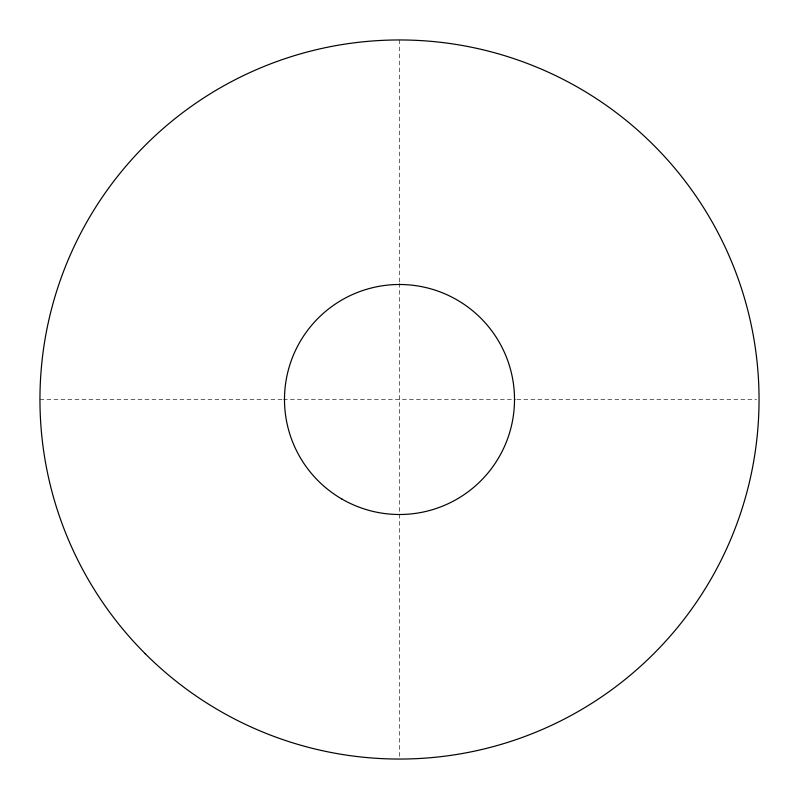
<?xml version="1.0" encoding="UTF-8"?>
<svg xmlns="http://www.w3.org/2000/svg" width="799" height="799" viewBox="0 0 799 799"><rect width="100%" height="100%" fill="white"/><g stroke="black" fill="none" stroke-linecap="round" stroke-linejoin="round"><path stroke-width="0.6" stroke-dasharray="4 3" d="M39.95 399.5L282.147 399.5M283.395 399.5L515.605 399.5M516.853 399.5L756.553 399.5M399.5 39.95L399.5 282.147M399.5 283.395L399.5 513.108M399.5 514.356L399.5 756.553"/><path stroke-width="1.2" d="M145.258 653.742A359.55 359.55 0 0 0 746.795 492.554A359.55 359.55 0 0 0 306.446 52.205A359.55 359.55 0 0 0 145.258 653.742M341.992 499.095A115.006 115.006 0 0 0 514.506 399.5A115.006 115.006 0 0 0 341.992 299.905A115.006 115.006 0 0 0 341.992 499.095"/></g></svg>
